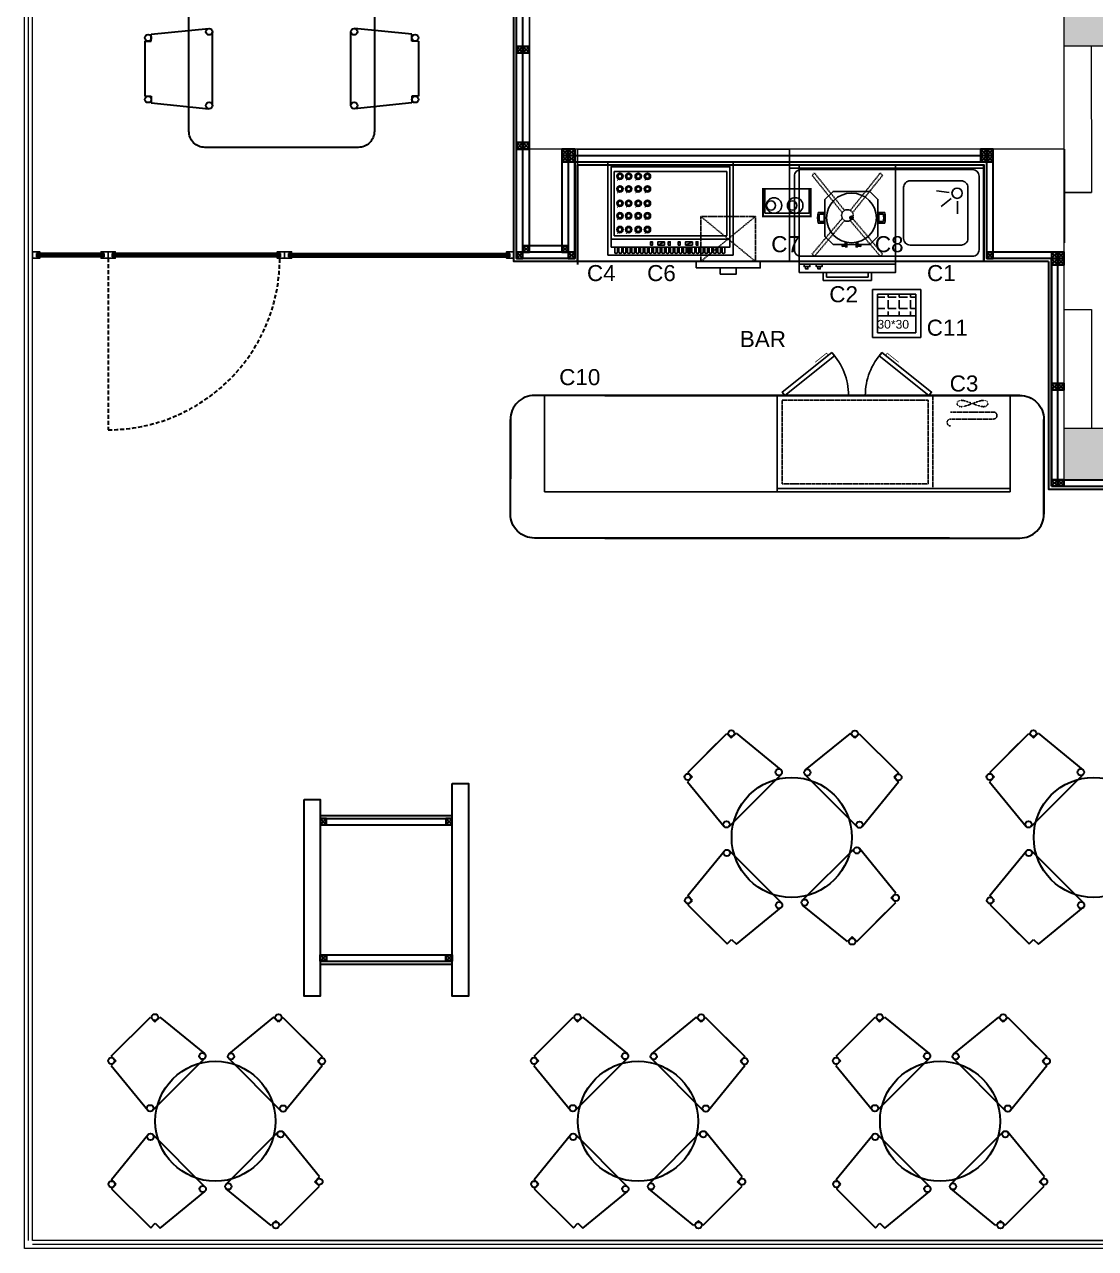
# Model space of a CAD drawing. Header units: inches. Extents: x -51836 to -42603, y 323 to 5499.
# Drawn here: x -50354 to -49687, y 2437 to 3200 of the extents above; entities that cross this region are included whole.
import ezdxf

# ---------------------------------------------------------------- set-up
doc = ezdxf.new("R2010")
doc.units = ezdxf.units.IN
doc.header["$MEASUREMENT"] = 0
doc.linetypes.add('DASHED', pattern=[0.75, 0.5, -0.25])
for name, color, linetype in [('002 Çizgi', 7, 'Continuous'), ('Kıtc-002 Çizgi', 7, 'Continuous'), ('Kıtc-028 Yer Izgarası', 252, 'Continuous'), ('S 2000 Kıtc-002 Çizgi', 7, 'Continuous'), ('S2000-002 Çizgi', 7, 'Continuous'), ('S2000-008 Rakam', 1, 'Continuous')]:
    doc.layers.add(name, color=color, linetype=linetype)
for name, color, linetype, lineweight in [('A-CAM', 2, 'Continuous', 20), ('A-KOLON', 5, 'Continuous', 50), ('G3', 7, 'Continuous', 30)]:
    doc.layers.add(name, color=color, linetype=linetype, lineweight=lineweight)
doc.styles.get("Standard").update_dxf_attribs({"font": 'arial.ttf'})

# ---------------------------------------------------------------- blocks, each defined once
blk = doc.blocks.new('4. kat')
at = {"layer": 'A-CAM', "linetype": 'Continuous', "lineweight": 20}
h = blk.add_hatch(color=7, dxfattribs=at)
h.dxf.hatch_style = 1
h.paths.add_polyline_path([(-54085.49, 19751.21), (-54085.49, 19711.21), (-54123.49, 19711.21), (-54123.49, 19792.21), (-53975.49, 19792.21), (-53975.49, 19751.21)])
h.paths.add_polyline_path([(-54123.49, 19347.23), (-54123.49, 19379.56), (-53595.5, 19379.56), (-53595.5, 19347.23)])
h.paths.add_polyline_path([(-54123.49, 19077.21), (-54123.49, 19109.21), (-53582.99, 19109.21), (-53582.99, 19077.21)])
h.paths.add_polyline_path([(-53076.49, 19760.21), (-53076.49, 19771.21), (-53076.49, 19792.21), (-52652.49, 19792.21), (-52652.49, 19712.21), (-52691.49, 19712.21), (-52691.49, 19760.21), (-52826.49, 19760.21)])
h.paths.add_polyline_path([(-53416.49, 19342.21), (-53416.49, 19407.21), (-53393.49, 19407.21), (-53393.49, 19342.21)])
at = {"layer": 'A-CAM', "color": 7, "linetype": 'Continuous', "lineweight": 20}
for p, q in [((-54765.86, 18603.21), (-54765.86, 19819.21)), ((-54456.49, 19385.21), (-54456.49, 19283.21)), ((-54123.49, 19347.23), (-54123.49, 19379.56)), ((-54123.49, 19256.21), (-54123.49, 19347.23)), ((-53595.5, 19347.23), (-54123.49, 19347.23)), ((-54106.65, 19347.23), (-54106.49, 19256.21)), ((-54123.49, 19256.21), (-54106.49, 19256.21)), ((-54106.49, 19256.21), (-54123.49, 19256.21)), ((-54123.49, 19183.21), (-54106.49, 19183.21)), ((-54123.49, 19183.21), (-54106.49, 19183.21)), ((-54106.49, 19183.21), (-54106.49, 19109.21)), ((-54123.49, 19109.21), (-53582.99, 19109.21)), ((-54123.49, 19077.21), (-53582.99, 19077.21)), ((-54586.86, 18603.21), (-53332.99, 18603.21)), ((-54499.99, 18603.21), (-54394.99, 18603.21))]:
    blk.add_line(p, q, dxfattribs=at)
for points in [[(-53332.99, 18598.21), (-54770.89, 18598.21), (-54770.89, 19802.21)], [(-53332.99, 18603.21), (-54765.86, 18603.21), (-54765.86, 19802.21)], [(-54123.49, 19077.21), (-54123.49, 19283.21), (-54456.49, 19283.21), (-54456.49, 19655.21), (-54456.49, 19711.21), (-54586.86, 19711.21), (-54586.86, 19802.21)], [(-54768.36, 18603.21), (-54768.36, 19796.36)], [(-53332.99, 18600.71), (-54765.92, 18600.71)]]:
    blk.add_lwpolyline(points, dxfattribs=at)
blk.add_lwpolyline([(-54586.86, 18862.21), (-54504.49, 18862.21), (-54504.49, 18781.21), (-54586.86, 18781.21), (-54586.86, 18862.21)], close=True, dxfattribs=at)
blk = doc.blocks.new('A$C5BF67CBE')
at = {"layer": 'Kıtc-002 Çizgi'}
blk.add_line((6.65, 10), (10.64, 10), dxfattribs=at)
for points in [[(0, 72), (0, 10), (60, 10), (60, 72)], [(0, 72), (0, 5), (60, 5), (60, 72)], [(3, 10), (6.65, 10), (6.65, 8.54), (3, 8.54)], [(3.97, 8.54), (5.43, 8.54), (5.43, 7.08), (3.97, 7.08)], [(10.64, 10), (14.29, 10), (14.29, 8.54), (10.64, 8.54)], [(11.61, 8.54), (13.07, 8.54), (13.07, 7.08), (11.61, 7.08)], [(45, 0), (15, 0), (15, 5), (45, 5)], [(43, 2), (17, 2), (17, 5), (43, 5)]]:
    blk.add_lwpolyline(points, close=True, dxfattribs=at)
at = {"layer": 'Kıtc-002 Çizgi', "linetype": 'DASHED'}
for points in [[(8.08, 65.42), (9.49, 66.84)], [(8.08, 65.42), (26.83, 42.17)], [(9.49, 66.84), (28.24, 43.59)], [(31.86, 43.69), (50.51, 66.84)], [(33.27, 42.27), (51.92, 65.42)], [(50.51, 66.84), (51.92, 65.42)], [(26.73, 38.56), (8.08, 16.41)], [(33.17, 38.66), (51.92, 16.41)], [(28.14, 37.14), (9.49, 15)], [(31.76, 37.24), (50.51, 15)], [(9.49, 15), (8.08, 16.41)], [(50.51, 15), (51.92, 16.41)]]:
    blk.add_lwpolyline(points, dxfattribs=at)
blk.add_circle((30, 40.42), 3.63, dxfattribs=at)
blk = doc.blocks.new('A$C40DB0DD5')
at = {"layer": 'S2000-002 Çizgi', "color": 0, "const_width": 1.2}
blk.add_lwpolyline([(0.6, 30.27), (0.6, 0.6), (17.77, 0.6), (17.78, 30.27)], close=True, dxfattribs=at)
at = {"layer": 'S2000-002 Çizgi', "color": 0}
blk.add_lwpolyline([(2.6, 29.22), (2.6, 1.55), (17.77, 1.55), (17.78, 29.22)], close=True, dxfattribs=at)
for centre, radius in [((7.41, 23.44), 4.84), ((7.41, 25.24), 2.84), ((7.41, 10.25, 0), 4.84), ((7.41, 12.05, 0), 2.84)]:
    blk.add_circle(centre, radius, dxfattribs=at)
blk = doc.blocks.new('A$C1AAB3821')
at = {"layer": 'Kıtc-028 Yer Izgarası'}
for p, q in [((30, 30), (0, 30)), ((0, 30), (0, 0)), ((27, 27), (3, 27)), ((3, 27), (3, 3)), ((3, 25.24), (7.74, 25.24)), ((9.65, 25.24), (9.65, 27)), ((9.65, 25.24), (14.73, 25.24)), ((9.65, 18.25), (9.65, 23.33)), ((16.63, 25.24), (16.63, 27)), ((16.63, 25.24), (21.71, 25.24)), ((16.63, 18.25), (16.63, 23.33)), ((23.62, 25.24), (23.62, 27)), ((23.62, 25.24), (27, 25.24)), ((23.62, 18.25), (23.62, 23.33)), ((27, 3), (27, 27)), ((30, 0), (30, 30)), ((3, 18.25), (7.74, 18.25)), ((9.65, 18.25), (14.73, 18.25)), ((9.65, 13.5), (9.65, 16.35)), ((16.63, 18.25), (21.71, 18.25)), ((16.63, 13.5), (16.63, 16.35)), ((23.62, 18.25), (27, 18.25)), ((23.62, 13.5), (23.62, 16.35)), ((27, 13.5), (3, 13.5)), ((3, 13.5), (3, 3)), ((27, 3), (27, 13.5)), ((0, 0), (30, 0)), ((3, 3), (27, 3)), ((3, 3), (27, 3))]:
    blk.add_line(p, q, dxfattribs=at)
blk.add_text('30*30', height=5.4, dxfattribs=at).set_placement((3, 5.64))
blk = doc.blocks.new('A$C5B866137')
at = {"layer": 'Kıtc-002 Çizgi'}
for p, q in [((51.74, 46.96, 0.03), (49.82, 42.63, 0.03)), ((51.74, 29.71, 0.03), (49.82, 25.38, 0.03))]:
    blk.add_line(p, q, dxfattribs=at)
at = {"layer": 'Kıtc-002 Çizgi', "elevation": 0.03}
for points in [[(58, 78), (58, 0), (0, 0), (0, 78)], [(48, 76), (48, 2), (3, 2), (3, 76)], [(6, 74), (46, 74), (46, 4), (6, 4)], [(53, 76), (53, 2), (48, 2), (48, 76)], [(51.86, 51.42), (51.86, 50.24), (49.76, 50.24), (49.76, 51.42)], [(51.74, 46.96), (51.74, 42.63), (49.82, 42.63), (49.82, 46.96)], [(51.86, 40.34), (51.86, 39.17), (49.76, 39.17), (49.76, 40.34)], [(51.86, 34.17), (51.86, 32.99), (49.76, 32.99), (49.76, 34.17)], [(51.86, 23.09), (51.86, 21.92), (49.76, 21.92), (49.76, 23.09)], [(51.74, 29.71), (51.74, 25.38), (49.82, 25.38), (49.82, 29.71)]]:
    blk.add_lwpolyline(points, close=True, dxfattribs=at)
for points, const_width in [([(10.67, 71.52), (11.62, 72.11)], 0.5), ([(18.57, 71.52), (19.51, 72.11)], 0.5), ([(27.49, 71.52), (28.44, 72.11)], 0.5), ([(35.27, 71.52), (36.22, 72.11)], 0.5), ([(43.86, 71.52), (44.81, 72.11)], 0.5), ([(10.67, 66.08), (11.62, 66.66)], 0.5), ([(18.57, 66.08), (19.51, 66.66)], 0.5), ([(27.49, 66.08), (28.44, 66.66)], 0.5), ([(35.27, 66.08), (36.22, 66.66)], 0.5), ([(43.86, 66.08), (44.81, 66.66)], 0.5), ([(10.67, 60.14), (11.62, 60.72)], 0.5), ([(10.67, 54.41), (11.62, 54.99)], 0.5), ([(18.57, 60.14), (19.51, 60.72)], 0.5), ([(18.57, 54.41), (19.51, 54.99)], 0.5), ([(27.49, 60.14), (28.44, 60.72)], 0.5), ([(27.49, 54.41), (28.44, 54.99)], 0.5), ([(35.27, 60.14), (36.22, 60.72)], 0.5), ([(35.27, 54.41), (36.22, 54.99)], 0.5), ([(43.86, 60.14), (44.81, 60.72)], 0.5), ([(43.86, 54.41), (44.81, 54.99)], 0.5), ([(50.5, 51.42), (50.5, 50.24)], 0.5), ([(50.5, 40.34), (50.5, 39.17)], 0.5), ([(53, 44.77), (56.5, 44.77)], 1), ([(50.5, 34.17), (50.5, 32.99)], 0.5), ([(50.5, 23.09), (50.5, 21.92)], 0.5), ([(53, 27.52), (56.5, 27.52)], 1)]:
    blk.add_lwpolyline(points, dxfattribs=dict(at, const_width=const_width))
for points in [[(56.15, 73.74), (53, 73.74)], [(53, 72.07), (56.15, 72.07)], [(56.15, 71.07), (53, 71.07)], [(53, 69.39), (56.15, 69.39)], [(56.15, 68.39), (53, 68.39)], [(53, 66.72), (56.15, 66.72)], [(56.15, 65.72), (53, 65.72)], [(53, 64.04), (56.15, 64.04)], [(56.15, 63.04), (53, 63.04)], [(53, 61.37), (56.15, 61.37)], [(56.15, 60.37), (53, 60.37)], [(53, 58.69), (56.15, 58.69)], [(56.15, 57.69), (53, 57.69)], [(53, 56.02), (56.15, 56.02)], [(56.15, 55.02), (53, 55.02)], [(53, 53.34), (56.15, 53.34)], [(56.15, 52.34), (53, 52.34)], [(53, 50.67), (56.15, 50.67)], [(56.15, 49.67), (53, 49.67)], [(53, 47.99), (56.15, 47.99)], [(56.15, 46.99), (53, 46.99)], [(53, 45.32), (56.15, 45.32)], [(56.15, 44.32), (53, 44.32)], [(53, 42.64), (56.15, 42.64)], [(56.15, 41.64), (53, 41.64)], [(53, 39.97), (56.15, 39.97)], [(56.15, 38.97), (53, 38.97)], [(53, 37.29), (56.15, 37.29)], [(56.15, 36.29), (53, 36.29)], [(53, 34.62), (56.15, 34.62)], [(56.15, 33.62), (53, 33.62)], [(53, 31.94), (56.15, 31.94)], [(56.15, 30.94), (53, 30.94)], [(53, 29.27), (56.15, 29.27)], [(56.15, 28.27), (53, 28.27)], [(53, 26.6), (56.15, 26.6)], [(56.15, 25.6), (53, 25.6)], [(53, 23.92), (56.15, 23.92)], [(56.15, 22.92), (53, 22.92)], [(53, 21.25), (56.15, 21.25)], [(56.15, 20.25), (53, 20.25)], [(53, 18.57), (56.15, 18.57)], [(56.15, 17.57), (53, 17.57)], [(53, 15.9), (56.15, 15.9)], [(56.15, 14.9), (53, 14.9)], [(53, 13.22), (56.15, 13.22)], [(56.15, 12.22), (53, 12.22)], [(53, 10.55), (56.15, 10.55)], [(56.15, 9.55), (53, 9.55)], [(53, 7.87), (56.15, 7.87)], [(56.15, 6.87), (53, 6.87)], [(53, 5.2), (56.15, 5.2)]]:
    blk.add_lwpolyline(points, dxfattribs=at)
at = {"layer": 'Kıtc-002 Çizgi'}
for centre, radius in [((8.93, 70.46, 0.03), 1.98), ((8.93, 70.46, 0.03), 1.24), ((16.83, 70.46, 0.03), 1.98), ((16.83, 70.46, 0.03), 1.24), ((25.75, 70.46, 0.03), 1.98), ((25.75, 70.46, 0.03), 1.24), ((33.53, 70.46, 0.03), 1.98), ((33.53, 70.46, 0.03), 1.24), ((42.12, 70.46, 0.03), 1.98), ((42.12, 70.46, 0.03), 1.24), ((8.93, 65.01, 0.03), 1.98), ((8.93, 59.07, 0.03), 1.98), ((8.93, 65.01, 0.03), 1.24), ((16.83, 65.01, 0.03), 1.98), ((16.83, 59.07, 0.03), 1.98), ((16.83, 65.01, 0.03), 1.24), ((25.75, 65.01, 0.03), 1.98), ((25.75, 59.07, 0.03), 1.98), ((25.75, 65.01, 0.03), 1.24), ((33.53, 65.01, 0.03), 1.98), ((33.53, 59.07, 0.03), 1.98), ((33.53, 65.01, 0.03), 1.24), ((42.12, 65.01, 0.03), 1.98), ((42.12, 59.07, 0.03), 1.98), ((42.12, 65.01, 0.03), 1.24), ((8.93, 53.34, 0.03), 1.98), ((8.93, 59.07, 0.03), 1.24), ((8.93, 53.34, 0.03), 1.24), ((16.83, 53.34, 0.03), 1.98), ((16.83, 59.07, 0.03), 1.24), ((16.83, 53.34, 0.03), 1.24), ((25.75, 53.34, 0.03), 1.98), ((25.75, 59.07, 0.03), 1.24), ((25.75, 53.34, 0.03), 1.24), ((33.53, 53.34, 0.03), 1.98), ((33.53, 59.07, 0.03), 1.24), ((33.53, 53.34, 0.03), 1.24), ((42.12, 53.34, 0.03), 1.98), ((42.12, 59.07, 0.03), 1.24), ((42.12, 53.34, 0.03), 1.24)]:
    blk.add_circle(centre, radius, dxfattribs=at)
for centre in [(56.15, 72.9, 0.03), (56.15, 70.23, 0.03), (56.15, 67.55, 0.03), (56.15, 64.88, 0.03), (56.15, 62.2, 0.03), (56.15, 59.53, 0.03), (56.15, 56.86, 0.03), (56.15, 54.18, 0.03), (56.15, 51.51, 0.03), (56.15, 48.83, 0.03), (56.15, 46.16, 0.03), (56.15, 43.48, 0.03), (56.15, 40.81, 0.03), (56.15, 38.13, 0.03), (56.15, 35.46, 0.03), (56.15, 32.78, 0.03), (56.15, 30.11, 0.03), (56.15, 27.43, 0.03), (56.15, 24.76, 0.03), (56.15, 22.08, 0.03), (56.15, 19.41, 0.03), (56.15, 16.73, 0.03), (56.15, 14.06, 0.03), (56.15, 11.38, 0.03), (56.15, 8.71, 0.03), (56.15, 6.03, 0.03)]:
    blk.add_arc(centre, 0.837, 270, 90, dxfattribs=at)
blk = doc.blocks.new('A$C1A607C55')
at = {"layer": 'Kıtc-002 Çizgi'}
for p, q in [((99.34, 42.76), (91.53, 43.87)), ((100.57, 38.95), (94.47, 33.94)), ((104.48, 37.29), (104.48, 29.4))]:
    blk.add_line(p, q, dxfattribs=at)
for points in [[(121, 0), (0, 0), (0, 60), (121, 60)], [(121, 58), (0, 58), (0, 60), (121, 60)]]:
    blk.add_lwpolyline(points, close=True, dxfattribs=at)
for points in [[(114, 3), (7, 3, -0.414214), (3, 7), (3, 53, -0.414214), (7, 57), (114, 57, -0.414214), (118, 53), (118, 7, -0.414214)], [(107, 10), (75, 10, -0.414214), (71, 14), (71, 46, -0.414214), (75, 50), (107, 50, -0.414214), (111, 46), (111, 14, -0.414214)]]:
    blk.add_lwpolyline(points, format="xyb", close=True, dxfattribs=at)
blk.add_circle((104.29, 42.26), 3.19, dxfattribs=at)
blk = doc.blocks.new('A$C0AE274F5')
at = {"layer": 'Kıtc-002 Çizgi', "linetype": 'DASHED', "ltscale": 0.1}
for p, q in [((13.83, 54.97), (13.99, 55.71)), ((13.99, 54.24), (13.83, 54.97)), ((13.99, 55.71), (14.48, 56.35)), ((14.48, 53.6), (13.99, 54.24)), ((14.48, 56.35), (15.3, 56.8)), ((15.3, 53.14), (14.48, 53.6)), ((15.3, 56.8), (16.44, 56.97)), ((16.44, 56.97), (17.9, 56.8)), ((17.9, 56.8), (19.6, 56.35)), ((19.6, 53.6), (17.9, 53.14)), ((19.6, 56.35), (21.46, 55.71)), ((21.46, 54.24), (19.6, 53.6)), ((21.46, 55.71), (23.41, 54.97)), ((23.41, 54.97), (21.46, 54.24)), ((25.36, 55.71), (23.41, 54.97)), ((23.41, 54.97), (25.36, 54.24)), ((27.22, 56.35), (25.36, 55.71)), ((25.36, 54.24), (27.22, 53.6)), ((28.93, 56.8), (27.22, 56.35)), ((27.22, 53.6), (28.93, 53.14)), ((30.38, 56.97), (28.93, 56.8)), ((31.53, 56.8), (30.38, 56.97)), ((32.34, 56.35), (31.53, 56.8)), ((31.53, 53.14), (32.34, 53.6)), ((32.83, 55.71), (32.34, 56.35)), ((32.34, 53.6), (32.83, 54.24)), ((33, 54.97), (32.83, 55.71)), ((32.83, 54.24), (33, 54.97)), ((16.44, 52.97), (15.3, 53.14)), ((17.9, 53.14), (16.44, 52.97)), ((28.93, 53.14), (30.38, 52.97)), ((30.38, 52.97), (31.53, 53.14))]:
    blk.add_line(p, q, dxfattribs=at)
at = {"layer": 'Kıtc-002 Çizgi'}
blk.add_line((0, 2), (145, 2), dxfattribs=at)
for points in [[(79.8, 86.83), (48.9, 62.06), (50.56, 60), (81.45, 84.77)], [(110.95, 86.83), (141.85, 62.06), (140.2, 60), (109.3, 84.77)], [(0, 60), (0, 0), (145, 0), (145, 60)]]:
    blk.add_lwpolyline(points, close=True, dxfattribs=at)
at = {"layer": 'Kıtc-002 Çizgi', "const_width": 0.44}
for points in [[(77.54, 85.02), (76.48, 86.35), (70.81, 81.8), (69.36, 80.64)], [(113.21, 85.02), (114.28, 86.35), (119.95, 81.8), (121.4, 80.64)]]:
    blk.add_lwpolyline(points, dxfattribs=at)
at = {"layer": 'Kıtc-002 Çizgi', "linetype": 'DASHED'}
blk.add_lwpolyline([(48, 2), (48, 60)], dxfattribs=at)
blk.add_lwpolyline([(51, 5), (142, 5), (142, 57), (51, 57)], close=True, dxfattribs=at)
for points in [[(37, 49.66), (10.33, 49.66, 1), (10.33, 45.32)], [(10.33, 45.32), (37, 45.32, -1), (37, 40.97)]]:
    blk.add_lwpolyline(points, format="xyb", dxfattribs=at)
at = {"layer": 'Kıtc-002 Çizgi'}
for centre, start, end in [((50.56, 60), 0, 42.54325), ((140.2, 60), 137.45675, 180)]:
    blk.add_arc(centre, 39.6, start, end, dxfattribs=at)
blk = doc.blocks.new('A$C03714F4C')
at = {"layer": '002 Çizgi'}
h = blk.add_hatch(color=256, dxfattribs=at)
edge = h.paths.add_edge_path()
edge.add_arc((21.08, 18.05), 1.06, 0, 360)
for points in [[(25.03, 1.55), (32.58, 1.55), (37.58, 6.55), (37.58, 29.55), (32.58, 34.55), (9.58, 34.55), (4.58, 29.55), (4.58, 6.55), (9.58, 1.55), (17.14, 1.55)], [(0.34, 14.76), (4.58, 14.76), (4.58, 21.34), (0.34, 21.34)], [(1.18, 15.76), (4, 15.76), (4, 20.34), (1.18, 20.34)], [(41.82, 14.76), (37.58, 14.76), (37.58, 21.34), (41.82, 21.34)], [(40.99, 15.76), (38.16, 15.76), (38.16, 20.34), (40.99, 20.34)], [(18.23, 1.55), (23.93, 1.55)]]:
    blk.add_lwpolyline(points, dxfattribs=at)
for radius in [15.5, 1.06]:
    blk.add_circle((21.08, 18.05), radius, dxfattribs=at)
for centre, radius, start, end in [((16, 18.05), 16, 168.1479, 191.8521), ((16, 18.05), 15, 171.23328, 188.76672), ((26.16, 18.05), 15, 351.23328, 8.76672), ((26.16, 18.05), 16, 348.1479, 11.8521)]:
    blk.add_arc(centre, radius, start, end, dxfattribs=at)
at = {"layer": 'Kıtc-002 Çizgi'}
for points in [[(15.21, 0.2), (17.87, 0.41), (17.87, 1.04), (15.21, 1.25)], [(26.95, 0.2), (24.29, 0.41), (24.29, 1.04), (26.95, 1.25)]]:
    blk.add_lwpolyline(points, close=True, dxfattribs=at)
for points in [[(17.14, 3.06), (17.14, 1.09)], [(17.14, 0), (18.23, 0), (18.23, 2.81)], [(17.14, 0.35), (17.14, 0)], [(25.03, 0), (23.93, 0), (23.93, 2.81)], [(25.03, 3.06), (25.03, 1.09)], [(25.03, 0.35), (25.03, 0)]]:
    blk.add_lwpolyline(points, dxfattribs=at)

msp = doc.modelspace()

# ---------------------------------------------------------------- linework, layer by layer
at = {"color": 145}
for p, q in [((-50344.43, 3057.07), (-50346.43, 3057.07)), ((-50346.43, 3055.07), (-50346.43, 3057.07)), ((-50344.43, 3055.07), (-50346.43, 3055.07)), ((-50346.28, 3056.92), (-50344.43, 3056.92)), ((-50346.28, 3055.22), (-50346.28, 3056.92)), ((-50346.28, 3055.22), (-50344.43, 3055.22)), ((-50344.43, 3056.92), (-50344.43, 3057.07)), ((-50344.43, 3055.22), (-50344.43, 3055.07)), ((-50306.25, 3056.92), (-50306.25, 3057.07)), ((-50306.25, 3057.07), (-50304.25, 3057.07)), ((-50304.4, 3056.92), (-50306.25, 3056.92)), ((-50304.4, 3055.22), (-50306.25, 3055.22)), ((-50306.25, 3055.22), (-50306.25, 3055.07)), ((-50306.25, 3055.07), (-50304.25, 3055.07)), ((-50304.4, 3055.22), (-50304.4, 3056.92)), ((-50304.25, 3055.07), (-50304.25, 3057.07)), ((-50297.39, 3057.07), (-50299.39, 3057.07)), ((-50299.39, 3055.07), (-50299.39, 3057.07)), ((-50297.39, 3055.07), (-50299.39, 3055.07)), ((-50299.24, 3056.92), (-50297.39, 3056.92)), ((-50299.24, 3055.22), (-50299.24, 3056.92)), ((-50299.24, 3055.22), (-50297.39, 3055.22)), ((-50297.39, 3056.92), (-50297.39, 3057.07)), ((-50297.39, 3055.22), (-50297.39, 3055.07)), ((-50196.46, 3057.07), (-50194.46, 3057.07)), ((-50194.61, 3056.92), (-50196.46, 3056.92)), ((-50194.61, 3055.22), (-50196.46, 3055.22)), ((-50196.46, 3055.07), (-50194.46, 3055.07)), ((-50194.61, 3055.22), (-50194.61, 3056.92)), ((-50194.46, 3055.07), (-50194.46, 3057.07)), ((-50187.59, 3057.07), (-50189.59, 3057.07)), ((-50189.59, 3055.07), (-50189.59, 3057.07)), ((-50187.59, 3055.07), (-50189.59, 3055.07)), ((-50189.44, 3056.92), (-50187.59, 3056.92)), ((-50189.44, 3055.22), (-50189.44, 3056.92)), ((-50189.44, 3055.22), (-50187.59, 3055.22)), ((-50187.59, 3056.92), (-50187.59, 3057.07)), ((-50187.59, 3055.22), (-50187.59, 3055.07)), ((-50053.72, 3056.92), (-50053.72, 3057.07)), ((-50053.72, 3057.07), (-50051.72, 3057.07)), ((-50051.87, 3056.92), (-50053.72, 3056.92)), ((-50051.87, 3055.22), (-50053.72, 3055.22)), ((-50053.72, 3055.22), (-50053.72, 3055.07)), ((-50053.72, 3055.07), (-50051.72, 3055.07)), ((-50051.87, 3055.22), (-50051.87, 3056.92)), ((-50051.72, 3055.07), (-50051.72, 3057.07))]:
    msp.add_line(p, q, dxfattribs=at)
at = {"color": 4}
for p, q in [((-50304.86, 3056.57), (-50345.82, 3056.57)), ((-50345.82, 3056.57), (-50345.82, 3055.57)), ((-50345.82, 3056.57), (-50345.82, 3055.57)), ((-50304.86, 3055.57), (-50345.82, 3055.57)), ((-50304.86, 3056.57), (-50304.86, 3055.57)), ((-50304.86, 3056.57), (-50304.86, 3055.57)), ((-50195.07, 3056.57), (-50298.78, 3056.57)), ((-50298.78, 3056.57), (-50298.78, 3055.57)), ((-50195.07, 3055.57), (-50298.78, 3055.57)), ((-50195.07, 3056.57), (-50195.07, 3055.57)), ((-50188.98, 3056.57), (-50188.98, 3055.57)), ((-50188.98, 3056.57), (-50052.33, 3056.57)), ((-50188.98, 3056.57), (-50188.98, 3055.57)), ((-50188.98, 3055.57), (-50052.33, 3055.57)), ((-50052.33, 3056.57), (-50052.33, 3055.57)), ((-50052.33, 3056.57), (-50052.33, 3055.57))]:
    msp.add_line(p, q, dxfattribs=at)
at = {"color": 145}
for points in [[(-50344.43, 3055.22), (-50344.43, 3054.13), (-50348.86, 3054.13), (-50348.86, 3058.13), (-50344.43, 3058.13), (-50344.43, 3056.92)], [(-50306.25, 3055.22), (-50306.25, 3054.13), (-50301.82, 3054.13), (-50301.82, 3058.13), (-50306.25, 3058.13), (-50306.25, 3056.92)], [(-50297.39, 3055.22), (-50297.39, 3054.13), (-50301.82, 3054.13), (-50301.82, 3058.13), (-50297.39, 3058.13), (-50297.39, 3056.92)], [(-50196.46, 3055.22), (-50196.46, 3054.13), (-50192.03, 3054.13), (-50192.03, 3058.13), (-50196.46, 3058.13), (-50196.46, 3056.92)], [(-50187.59, 3055.22), (-50187.59, 3054.13), (-50192.03, 3054.13), (-50192.03, 3058.13), (-50187.59, 3058.13), (-50187.59, 3056.92)], [(-50053.72, 3055.22), (-50053.72, 3054.13), (-50049.29, 3054.13), (-50049.29, 3058.13), (-50053.72, 3058.13), (-50053.72, 3056.92)]]:
    msp.add_lwpolyline(points, dxfattribs=at)
at = {"layer": 'A-KOLON', "color": 32, "linetype": 'Continuous', "lineweight": 30}
for p, q in [((-50274.92, 3193.65), (-50239.12, 3197.24)), ((-50112.63, 3193.65), (-50148.43, 3197.24)), ((-50278.92, 3189.45), (-50278.92, 3155.06)), ((-50278.92, 3189.45), (-50274.92, 3189.45)), ((-50274.92, 3189.45), (-50274.92, 3193.65)), ((-50236.92, 3149.25), (-50236.92, 3195.25)), ((-50150.63, 3149.25), (-50150.63, 3195.25)), ((-50112.63, 3189.45), (-50112.63, 3193.65)), ((-50108.63, 3189.45), (-50112.63, 3189.45)), ((-50108.63, 3189.45), (-50108.63, 3155.06)), ((-50278.92, 3172.25), (-50278.92, 3155.06)), ((-50108.63, 3172.25), (-50108.63, 3155.06)), ((-50278.92, 3155.06), (-50274.92, 3155.06)), ((-50274.92, 3155.06), (-50274.92, 3150.85)), ((-50274.92, 3150.85), (-50239.12, 3147.26)), ((-50112.63, 3150.85), (-50148.43, 3147.26)), ((-50112.63, 3155.06), (-50112.63, 3150.85)), ((-50108.63, 3155.06), (-50112.63, 3155.06)), ((-49940.92, 2733.77, 90.44), (-49916.6, 2758.09, 90.44)), ((-49928.76, 2745.93, 90.44), (-49916.6, 2758.09, 90.44)), ((-49916.6, 2758.09, 90.44), (-49913.77, 2755.26, 90.44)), ((-49913.77, 2755.26, 90.44), (-49910.8, 2758.23, 90.44)), ((-49910.8, 2758.23, 90.44), (-49882.95, 2735.45, 90.44)), ((-49839.85, 2758.04), (-49867.71, 2735.27)), ((-49836.88, 2755.06), (-49839.85, 2758.04)), ((-49834.05, 2757.89), (-49836.88, 2755.06)), ((-49834.05, 2757.89), (-49809.73, 2733.56)), ((-49752.85, 2733.77, 90.44), (-49728.52, 2758.09, 90.44)), ((-49740.69, 2745.93, 90.44), (-49728.52, 2758.09, 90.44)), ((-49728.52, 2758.09, 90.44), (-49725.69, 2755.26, 90.44)), ((-49725.69, 2755.26, 90.44), (-49722.72, 2758.23, 90.44)), ((-49722.72, 2758.23, 90.44), (-49694.88, 2735.45, 90.44)), ((-49821.89, 2745.73), (-49809.73, 2733.56)), ((-49938.1, 2730.94, 90.44), (-49941.07, 2727.97, 90.44)), ((-49940.92, 2733.77, 90.44), (-49938.1, 2730.94, 90.44)), ((-49882.8, 2732.48, 90.44), (-49915.34, 2699.96, 90.44)), ((-49835.34, 2699.77), (-49867.85, 2732.3)), ((-49809.73, 2733.56), (-49812.56, 2730.73)), ((-49812.56, 2730.73), (-49809.59, 2727.76)), ((-49750.02, 2730.94, 90.44), (-49753, 2727.97, 90.44)), ((-49752.85, 2733.77, 90.44), (-49750.02, 2730.94, 90.44)), ((-49694.73, 2732.48, 90.44), (-49727.26, 2699.96, 90.44)), ((-49941.07, 2727.97, 90.44), (-49918.3, 2700.11, 90.44)), ((-49809.59, 2727.76), (-49832.37, 2699.92)), ((-49753, 2727.97, 90.44), (-49730.23, 2700.11, 90.44)), ((-49940.88, 2657), (-49918.11, 2684.86)), ((-49882.61, 2652.49), (-49915.15, 2685.01)), ((-49836.95, 2686.61, 90.44), (-49869.48, 2654.09, 90.44)), ((-49811.22, 2658.6, 90.44), (-49833.99, 2686.46, 90.44)), ((-49752.81, 2657), (-49730.04, 2684.86)), ((-49694.54, 2652.49), (-49727.08, 2685.01)), ((-49937.91, 2654.03), (-49940.88, 2657)), ((-49940.74, 2651.2), (-49937.91, 2654.03)), ((-49814.19, 2655.63, 90.44), (-49811.22, 2658.6, 90.44)), ((-49811.36, 2652.8, 90.44), (-49814.19, 2655.63, 90.44)), ((-49749.84, 2654.03), (-49752.81, 2657)), ((-49752.66, 2651.2), (-49749.84, 2654.03)), ((-49940.74, 2651.2), (-49916.41, 2626.89)), ((-49910.61, 2626.74), (-49882.76, 2649.53)), ((-49841.49, 2628.34, 90.44), (-49869.34, 2651.13, 90.44)), ((-49835.69, 2628.48, 90.44), (-49811.36, 2652.8, 90.44)), ((-49823.53, 2640.64, 90.44), (-49811.36, 2652.8, 90.44)), ((-49752.66, 2651.2), (-49728.33, 2626.89)), ((-49722.53, 2626.74), (-49694.69, 2649.53)), ((-49928.57, 2639.04), (-49916.41, 2626.89)), ((-49740.5, 2639.04), (-49728.33, 2626.89)), ((-49838.52, 2631.31, 90.44), (-49841.49, 2628.34, 90.44)), ((-49835.69, 2628.48, 90.44), (-49838.52, 2631.31, 90.44)), ((-49916.41, 2626.89), (-49913.58, 2629.71)), ((-49913.58, 2629.71), (-49910.61, 2626.74)), ((-49728.33, 2626.89), (-49725.51, 2629.71)), ((-49725.51, 2629.71), (-49722.53, 2626.74)), ((-50299.82, 2556.92, 90.44), (-50275.49, 2581.23, 90.44)), ((-50287.65, 2569.07, 90.44), (-50275.49, 2581.23, 90.44)), ((-50275.49, 2581.23, 90.44), (-50272.66, 2578.4, 90.44)), ((-50272.66, 2578.4, 90.44), (-50269.69, 2581.37, 90.44)), ((-50269.69, 2581.37, 90.44), (-50241.84, 2558.59, 90.44)), ((-50198.74, 2581.18), (-50226.6, 2558.41)), ((-50195.77, 2578.21), (-50198.74, 2581.18)), ((-50192.94, 2581.03), (-50195.77, 2578.21)), ((-50192.94, 2581.03), (-50168.63, 2556.71)), ((-50036.63, 2556.92, 90.44), (-50012.3, 2581.23, 90.44)), ((-50024.46, 2569.07, 90.44), (-50012.3, 2581.23, 90.44)), ((-50012.3, 2581.23, 90.44), (-50009.47, 2578.4, 90.44)), ((-50009.47, 2578.4, 90.44), (-50006.5, 2581.37, 90.44)), ((-50006.5, 2581.37, 90.44), (-49978.65, 2558.59, 90.44)), ((-49935.55, 2581.18), (-49963.41, 2558.41)), ((-49932.58, 2578.21), (-49935.55, 2581.18)), ((-49929.75, 2581.03), (-49932.58, 2578.21)), ((-49929.75, 2581.03), (-49905.43, 2556.71)), ((-49848.55, 2556.92, 90.44), (-49824.22, 2581.23, 90.44)), ((-49836.39, 2569.07, 90.44), (-49824.22, 2581.23, 90.44)), ((-49824.22, 2581.23, 90.44), (-49821.4, 2578.4, 90.44)), ((-49821.4, 2578.4, 90.44), (-49818.42, 2581.37, 90.44)), ((-49818.42, 2581.37, 90.44), (-49790.58, 2558.59, 90.44)), ((-49747.47, 2581.18), (-49775.33, 2558.41)), ((-49744.5, 2578.21), (-49747.47, 2581.18)), ((-49741.67, 2581.03), (-49744.5, 2578.21)), ((-49741.67, 2581.03), (-49717.36, 2556.71)), ((-50180.78, 2568.87), (-50168.63, 2556.71)), ((-49917.59, 2568.87), (-49905.43, 2556.71)), ((-49729.52, 2568.87), (-49717.36, 2556.71)), ((-50299.82, 2556.92, 90.44), (-50296.99, 2554.09, 90.44)), ((-50241.7, 2555.63, 90.44), (-50274.23, 2523.11, 90.44)), ((-50194.23, 2522.91), (-50226.75, 2555.45)), ((-50168.63, 2556.71), (-50171.45, 2553.88)), ((-50036.63, 2556.92, 90.44), (-50033.8, 2554.09, 90.44)), ((-49978.5, 2555.63, 90.44), (-50011.04, 2523.11, 90.44)), ((-49931.04, 2522.91), (-49963.56, 2555.45)), ((-49905.43, 2556.71), (-49908.26, 2553.88)), ((-49848.55, 2556.92, 90.44), (-49845.72, 2554.09, 90.44)), ((-49790.43, 2555.63, 90.44), (-49822.96, 2523.11, 90.44)), ((-49742.96, 2522.91), (-49775.48, 2555.45)), ((-49717.36, 2556.71), (-49720.19, 2553.88)), ((-50296.99, 2554.09, 90.44), (-50299.96, 2551.12, 90.44)), ((-50299.96, 2551.12, 90.44), (-50277.19, 2523.26, 90.44)), ((-50168.48, 2550.91), (-50191.27, 2523.06)), ((-50171.45, 2553.88), (-50168.48, 2550.91)), ((-50033.8, 2554.09, 90.44), (-50036.77, 2551.12, 90.44)), ((-50036.77, 2551.12, 90.44), (-50014, 2523.26, 90.44)), ((-49905.29, 2550.91), (-49928.07, 2523.06)), ((-49908.26, 2553.88), (-49905.29, 2550.91)), ((-49845.72, 2554.09, 90.44), (-49848.7, 2551.12, 90.44)), ((-49848.7, 2551.12, 90.44), (-49825.93, 2523.26, 90.44)), ((-49717.22, 2550.91), (-49740, 2523.06)), ((-49720.19, 2553.88), (-49717.22, 2550.91)), ((-50195.84, 2509.75, 90.44), (-50228.38, 2477.23, 90.44)), ((-50170.11, 2481.74, 90.44), (-50192.88, 2509.6, 90.44)), ((-49932.65, 2509.75, 90.44), (-49965.18, 2477.23, 90.44)), ((-49906.92, 2481.74, 90.44), (-49929.69, 2509.6, 90.44)), ((-49744.58, 2509.75, 90.44), (-49777.11, 2477.23, 90.44)), ((-49718.84, 2481.74, 90.44), (-49741.61, 2509.6, 90.44)), ((-50299.78, 2480.14), (-50277.01, 2508)), ((-50241.51, 2475.63), (-50274.04, 2508.15)), ((-50036.58, 2480.14), (-50013.81, 2508)), ((-49978.31, 2475.63), (-50010.85, 2508.15)), ((-49848.51, 2480.14), (-49825.74, 2508)), ((-49790.24, 2475.63), (-49822.78, 2508.15)), ((-50296.8, 2477.17), (-50299.78, 2480.14)), ((-50173.08, 2478.77, 90.44), (-50170.11, 2481.74, 90.44)), ((-50170.26, 2475.94, 90.44), (-50173.08, 2478.77, 90.44)), ((-50033.61, 2477.17), (-50036.58, 2480.14)), ((-49909.89, 2478.77, 90.44), (-49906.92, 2481.74, 90.44)), ((-49907.06, 2475.94, 90.44), (-49909.89, 2478.77, 90.44)), ((-49845.54, 2477.17), (-49848.51, 2480.14)), ((-49721.82, 2478.77, 90.44), (-49718.84, 2481.74, 90.44)), ((-49718.99, 2475.94, 90.44), (-49721.82, 2478.77, 90.44)), ((-50299.63, 2474.34), (-50296.8, 2477.17)), ((-50299.63, 2474.34), (-50275.3, 2450.03)), ((-50269.5, 2449.89), (-50241.66, 2472.67)), ((-50200.38, 2451.49, 90.44), (-50228.23, 2474.27, 90.44)), ((-50194.58, 2451.63, 90.44), (-50170.26, 2475.94, 90.44)), ((-50182.42, 2463.79, 90.44), (-50170.26, 2475.94, 90.44)), ((-50036.44, 2474.34), (-50033.61, 2477.17)), ((-50036.44, 2474.34), (-50012.11, 2450.03)), ((-50006.31, 2449.89), (-49978.46, 2472.67)), ((-49937.19, 2451.49, 90.44), (-49965.04, 2474.27, 90.44)), ((-49931.39, 2451.63, 90.44), (-49907.06, 2475.94, 90.44)), ((-49919.23, 2463.79, 90.44), (-49907.06, 2475.94, 90.44)), ((-49848.36, 2474.34), (-49845.54, 2477.17)), ((-49848.36, 2474.34), (-49824.04, 2450.03)), ((-49818.23, 2449.89), (-49790.39, 2472.67)), ((-49749.12, 2451.49, 90.44), (-49776.96, 2474.27, 90.44)), ((-49743.32, 2451.63, 90.44), (-49718.99, 2475.94, 90.44)), ((-49731.15, 2463.79, 90.44), (-49718.99, 2475.94, 90.44)), ((-50287.47, 2462.19), (-50275.3, 2450.03)), ((-50024.27, 2462.19), (-50012.11, 2450.03)), ((-49836.2, 2462.19), (-49824.04, 2450.03)), ((-50275.3, 2450.03), (-50272.47, 2452.86)), ((-50272.47, 2452.86), (-50269.5, 2449.89)), ((-50197.41, 2454.46, 90.44), (-50200.38, 2451.49, 90.44)), ((-50194.58, 2451.63, 90.44), (-50197.41, 2454.46, 90.44)), ((-50012.11, 2450.03), (-50009.28, 2452.86)), ((-50009.28, 2452.86), (-50006.31, 2449.89)), ((-49934.22, 2454.46, 90.44), (-49937.19, 2451.49, 90.44)), ((-49931.39, 2451.63, 90.44), (-49934.22, 2454.46, 90.44)), ((-49824.04, 2450.03), (-49821.21, 2452.86)), ((-49821.21, 2452.86), (-49818.23, 2449.89)), ((-49746.14, 2454.46, 90.44), (-49749.12, 2451.49, 90.44)), ((-49743.32, 2451.63, 90.44), (-49746.14, 2454.46, 90.44))]:
    msp.add_line(p, q, dxfattribs=at)
msp.add_lwpolyline([(-50136.05, 3431.77), (-50136.05, 3133.19, -0.414214), (-50146.05, 3123.19), (-50241.5, 3123.19, -0.414214), (-50251.5, 3133.19), (-50251.5, 3431.77, -0.414214), (-50241.5, 3441.77), (-50146.05, 3441.77, -0.414214)], format="xyb", close=True, dxfattribs=at)
for points in [[(-49756.49, 3052.13), (-50009.49, 3052.13), (-50009.49, 3112.33), (-49756.49, 3112.33)], [(-50087.49, 2726.93), (-50077.49, 2726.93), (-50077.49, 2594.33), (-50087.49, 2594.33)], [(-50179.84, 2716.93), (-50169.86, 2716.93), (-50169.86, 2594.33), (-50179.84, 2594.33)]]:
    msp.add_lwpolyline(points, close=True, dxfattribs=at)
for points in [[(-49777.88, 2968.63), (-50036.29, 2968.63, 0.414214), (-50051.29, 2953.63), (-50051.29, 2916.69)], [(-49992.51, 2968.63), (-49734.09, 2968.63, -0.414214), (-49719.09, 2953.63), (-49719.09, 2894.76)], [(-49777.88, 2879.76), (-50036.29, 2879.76, -0.414214), (-50051.29, 2894.76), (-50051.29, 2953.63)], [(-49992.51, 2879.76), (-49734.09, 2879.76, 0.414214), (-49719.09, 2894.76), (-49719.09, 2953.63)]]:
    msp.add_lwpolyline(points, format="xyb", dxfattribs=at)
msp.add_lwpolyline([(-49734.09, 2968.63), (-50036.29, 2968.63)], dxfattribs=at)
for centre, radius in [((-50238.92, 3195.25), 2), ((-50148.63, 3195.25), 2), ((-50276.92, 3191.45), 2), ((-50110.63, 3191.45), 2), ((-50276.92, 3153.06), 2), ((-50238.92, 3149.25), 2), ((-50148.63, 3149.25), 2), ((-50110.63, 3153.06), 2), ((-49913.77, 2758.09, 90.44), 2), ((-49836.88, 2757.89), 2), ((-49725.69, 2758.09, 90.44), 2), ((-49940.93, 2730.94, 90.44), 2), ((-49876.15, 2693.29), 37.39), ((-49884.22, 2733.9, 90.44), 2), ((-49866.44, 2733.72), 2), ((-49809.73, 2730.73), 2), ((-49752.85, 2730.94, 90.44), 2), ((-49688.08, 2693.29), 37.39), ((-49696.14, 2733.9, 90.44), 2), ((-49916.75, 2701.38, 90.44), 2), ((-49833.92, 2701.18), 2), ((-49728.68, 2701.38, 90.44), 2), ((-49916.56, 2683.59), 2), ((-49835.53, 2685.19, 90.44), 2), ((-49728.49, 2683.59), 2), ((-49940.74, 2654.03), 2), ((-49868.07, 2652.67, 90.44), 2), ((-49811.36, 2655.63, 90.44), 2), ((-49752.66, 2654.03), 2), ((-49884.03, 2651.08), 2), ((-49695.95, 2651.08), 2), ((-49838.52, 2628.48, 90.44), 2), ((-50272.66, 2581.23, 90.44), 2), ((-50195.77, 2581.04), 2), ((-50009.47, 2581.23, 90.44), 2), ((-49932.58, 2581.04), 2), ((-49821.4, 2581.23, 90.44), 2), ((-49744.5, 2581.04), 2), ((-50299.82, 2554.09, 90.44), 2), ((-50243.11, 2557.04, 90.44), 2), ((-50225.33, 2556.86), 2), ((-50168.63, 2553.88), 2), ((-50036.63, 2554.09, 90.44), 2), ((-49979.92, 2557.04, 90.44), 2), ((-49962.14, 2556.86), 2), ((-49905.43, 2553.88), 2), ((-49848.55, 2554.09, 90.44), 2), ((-49791.84, 2557.04, 90.44), 2), ((-49774.07, 2556.86), 2), ((-49717.36, 2553.88), 2), ((-50235.05, 2516.44), 37.39), ((-49971.85, 2516.44), 37.39), ((-49783.78, 2516.44), 37.39), ((-50275.65, 2524.52, 90.44), 2), ((-50192.82, 2524.33), 2), ((-50012.45, 2524.52, 90.44), 2), ((-49929.62, 2524.33), 2), ((-49824.38, 2524.52, 90.44), 2), ((-49741.55, 2524.33), 2), ((-50194.43, 2508.34, 90.44), 2), ((-49931.24, 2508.34, 90.44), 2), ((-49743.16, 2508.34, 90.44), 2), ((-50275.46, 2506.74), 2), ((-50012.26, 2506.74), 2), ((-49824.19, 2506.74), 2), ((-50299.63, 2477.17), 2), ((-50170.26, 2478.77, 90.44), 2), ((-50036.44, 2477.17), 2), ((-49907.06, 2478.77, 90.44), 2), ((-49848.36, 2477.17), 2), ((-49718.99, 2478.77, 90.44), 2), ((-50242.92, 2474.22), 2), ((-50226.96, 2475.82, 90.44), 2), ((-49979.73, 2474.22), 2), ((-49963.77, 2475.82, 90.44), 2), ((-49791.65, 2474.22), 2), ((-49775.7, 2475.82, 90.44), 2), ((-50197.41, 2451.63, 90.44), 2), ((-49934.22, 2451.63, 90.44), 2), ((-49746.15, 2451.63, 90.44), 2)]:
    msp.add_circle(centre, radius, dxfattribs=at)
at = {"layer": 'G3', "color": 252}
for p, q in [((-50011.29, 3053.93), (-50011.29, 3122.13)), ((-49714.49, 2912.13), (-49714.49, 3053.93))]:
    msp.add_line(p, q, dxfattribs=at)
for points in [[(-50015.29, 3122.13), (-50015.29, 3057.93), (-50043.49, 3057.93), (-50043.49, 3546.13), (-50173.86, 3546.13), (-50173.86, 3637.13), (-50348.86, 3637.13)], [(-50011.29, 3053.93), (-50011.29, 3053.93), (-50047.49, 3053.93), (-50047.49, 3542.13), (-50177.86, 3542.13), (-50177.86, 3633.13), (-50348.86, 3633.13)], [(-50019.29, 3122.13), (-50019.29, 3061.93), (-50039.49, 3061.93), (-50039.49, 3122.13)], [(-50011.29, 3122.13), (-50011.29, 3122.13), (-50011.29, 3122.13), (-50011.29, 3122.13), (-50011.29, 3053.93)], [(-49706.49, 3053.93), (-49754.69, 3053.93), (-49754.69, 3122.13)], [(-49706.49, 3057.93), (-49750.69, 3057.93), (-49750.69, 3122.13)], [(-50011.29, 3118.13), (-49754.69, 3118.13)], [(-50011.29, 3114.13), (-49754.69, 3114.13)], [(-49714.49, 3053.93), (-49714.49, 2912.13)], [(-49710.49, 2912.13), (-49710.49, 3053.93)], [(-49714.49, 2912.13), (-49714.49, 2912.13), (-49037.79, 2912.13), (-49037.79, 2944.33), (-49165.99, 2944.33)], [(-49706.49, 2916.13), (-49041.79, 2916.13)], [(-50169.86, 2705.13), (-50087.49, 2705.13)], [(-50169.86, 2701.13), (-50087.49, 2701.13)], [(-50169.86, 2620.13), (-50087.49, 2620.13)], [(-50169.86, 2616.13), (-50087.49, 2616.13)]]:
    msp.add_lwpolyline(points, dxfattribs=at)
at = {"layer": 'G3', "color": 145}
for points in [[(-50009.49, 3112.33), (-50009.49, 3052.13), (-50049.29, 3052.13), (-50049.29, 3540.33), (-50179.66, 3540.33), (-50179.66, 3631.33), (-50348.86, 3631.33)], [(-49706.49, 3122.13), (-49706.49, 3063.63)], [(-50009.49, 3112.33), (-49756.49, 3112.33)], [(-49716.29, 3052.13), (-49756.49, 3052.13), (-49756.49, 3112.33)], [(-49716.29, 3052.13), (-49756.49, 3052.13), (-49756.49, 3112.33)], [(-49716.29, 3052.13), (-49716.29, 2910.33), (-49037.79, 2910.33)], [(-50169.86, 2706.93), (-50087.49, 2706.93)], [(-50169.86, 2614.33), (-50087.49, 2614.33)]]:
    msp.add_lwpolyline(points, dxfattribs=at)
at = {"layer": 'G3', "color": 1}
for points in [[(-50047.49, 3182.13), (-50043.49, 3182.13), (-50043.49, 3186.13), (-50047.49, 3186.13), (-50047.49, 3182.13)], [(-50047.29, 3185.93), (-50043.69, 3182.33)], [(-50047.29, 3182.33), (-50043.69, 3185.93)], [(-50043.49, 3182.13), (-50039.49, 3182.13), (-50039.49, 3186.13), (-50043.49, 3186.13), (-50043.49, 3182.13)], [(-50043.29, 3185.93), (-50039.69, 3182.33)], [(-50043.29, 3182.33), (-50039.69, 3185.93)], [(-50047.49, 3122.13), (-50043.49, 3122.13), (-50043.49, 3126.13), (-50047.49, 3126.13), (-50047.49, 3122.13)], [(-50047.29, 3125.93), (-50043.69, 3122.33)], [(-50047.29, 3122.33), (-50043.69, 3125.93)], [(-50043.49, 3122.13), (-50039.49, 3122.13), (-50039.49, 3126.13), (-50043.49, 3126.13), (-50043.49, 3122.13)], [(-50043.29, 3125.93), (-50039.69, 3122.33)], [(-50043.29, 3122.33), (-50039.69, 3125.93)], [(-50019.29, 3118.13), (-50015.29, 3118.13), (-50015.29, 3122.13), (-50019.29, 3122.13), (-50019.29, 3118.13)], [(-50019.09, 3121.93), (-50015.49, 3118.33)], [(-50019.09, 3118.33), (-50015.49, 3121.93)], [(-50015.29, 3118.13), (-50011.29, 3118.13), (-50011.29, 3122.13), (-50015.29, 3122.13), (-50015.29, 3118.13)], [(-50015.09, 3121.93), (-50011.49, 3118.33)], [(-50015.09, 3118.33), (-50011.49, 3121.93)], [(-49758.69, 3118.13), (-49754.69, 3118.13), (-49754.69, 3122.13), (-49758.69, 3122.13), (-49758.69, 3118.13)], [(-49758.49, 3121.93), (-49754.89, 3118.33)], [(-49758.49, 3118.33), (-49754.89, 3121.93)], [(-49754.69, 3118.13), (-49750.69, 3118.13), (-49750.69, 3122.13), (-49754.69, 3122.13), (-49754.69, 3118.13)], [(-49754.49, 3121.93), (-49750.89, 3118.33)], [(-49754.49, 3118.33), (-49750.89, 3121.93)], [(-50019.29, 3114.13), (-50015.29, 3114.13), (-50015.29, 3118.13), (-50019.29, 3118.13), (-50019.29, 3114.13)], [(-50019.09, 3117.93), (-50015.49, 3114.33)], [(-50019.09, 3114.33), (-50015.49, 3117.93)], [(-50015.29, 3114.13), (-50011.29, 3114.13), (-50011.29, 3118.13), (-50015.29, 3118.13), (-50015.29, 3114.13)], [(-50015.09, 3117.93), (-50011.49, 3114.33)], [(-50015.09, 3114.33), (-50011.49, 3117.93)], [(-49758.69, 3114.13), (-49754.69, 3114.13), (-49754.69, 3118.13), (-49758.69, 3118.13), (-49758.69, 3114.13)], [(-49758.49, 3117.93), (-49754.89, 3114.33)], [(-49758.49, 3114.33), (-49754.89, 3117.93)], [(-49754.69, 3114.13), (-49750.69, 3114.13), (-49750.69, 3118.13), (-49754.69, 3118.13), (-49754.69, 3114.13)], [(-49754.49, 3117.93), (-49750.89, 3114.33)], [(-49754.49, 3114.33), (-49750.89, 3117.93)], [(-50043.49, 3057.93), (-50039.49, 3057.93), (-50039.49, 3061.93), (-50043.49, 3061.93), (-50043.49, 3057.93)], [(-50043.29, 3061.73), (-50039.69, 3058.13)], [(-50043.29, 3058.13), (-50039.69, 3061.73)], [(-50019.29, 3057.93), (-50015.29, 3057.93), (-50015.29, 3061.93), (-50019.29, 3061.93), (-50019.29, 3057.93)], [(-50019.09, 3061.73), (-50015.49, 3058.13)], [(-50019.09, 3058.13), (-50015.49, 3061.73)], [(-50047.49, 3053.93), (-50043.49, 3053.93), (-50043.49, 3057.93), (-50047.49, 3057.93), (-50047.49, 3053.93)], [(-50047.29, 3057.73), (-50043.69, 3054.13)], [(-50047.29, 3054.13), (-50043.69, 3057.73)], [(-50015.29, 3053.93), (-50011.29, 3053.93), (-50011.29, 3057.93), (-50015.29, 3057.93), (-50015.29, 3053.93)], [(-50015.09, 3057.73), (-50011.49, 3054.13)], [(-50015.09, 3054.13), (-50011.49, 3057.73)], [(-49754.69, 3053.93), (-49750.69, 3053.93), (-49750.69, 3057.93), (-49754.69, 3057.93), (-49754.69, 3053.93)], [(-49754.49, 3057.73), (-49750.89, 3054.13)], [(-49754.49, 3054.13), (-49750.89, 3057.73)], [(-49714.49, 3053.93), (-49710.49, 3053.93), (-49710.49, 3057.93), (-49714.49, 3057.93), (-49714.49, 3053.93)], [(-49714.49, 3049.93), (-49710.49, 3049.93), (-49710.49, 3053.93), (-49714.49, 3053.93), (-49714.49, 3049.93)], [(-49714.29, 3057.73), (-49710.69, 3054.13)], [(-49714.29, 3054.13), (-49710.69, 3057.73)], [(-49714.29, 3053.73), (-49710.69, 3050.13)], [(-49714.29, 3050.13), (-49710.69, 3053.73)], [(-49710.49, 3053.93), (-49706.49, 3053.93), (-49706.49, 3057.93), (-49710.49, 3057.93), (-49710.49, 3053.93)], [(-49710.49, 3049.93), (-49706.49, 3049.93), (-49706.49, 3053.93), (-49710.49, 3053.93), (-49710.49, 3049.93)], [(-49710.29, 3057.73), (-49706.69, 3054.13)], [(-49710.29, 3054.13), (-49706.69, 3057.73)], [(-49710.29, 3053.73), (-49706.69, 3050.13)], [(-49710.29, 3050.13), (-49706.69, 3053.73)], [(-49714.49, 2972.13), (-49710.49, 2972.13), (-49710.49, 2976.13), (-49714.49, 2976.13), (-49714.49, 2972.13)], [(-49714.29, 2975.93), (-49710.69, 2972.33)], [(-49714.29, 2972.33), (-49710.69, 2975.93)], [(-49710.49, 2972.13), (-49706.49, 2972.13), (-49706.49, 2976.13), (-49710.49, 2976.13), (-49710.49, 2972.13)], [(-49710.29, 2975.93), (-49706.69, 2972.33)], [(-49710.29, 2972.33), (-49706.69, 2975.93)], [(-49714.49, 2912.13), (-49710.49, 2912.13), (-49710.49, 2916.13), (-49714.49, 2916.13), (-49714.49, 2912.13)], [(-49714.29, 2915.93), (-49710.69, 2912.33)], [(-49714.29, 2912.33), (-49710.69, 2915.93)], [(-49710.49, 2912.13), (-49706.49, 2912.13), (-49706.49, 2916.13), (-49710.49, 2916.13), (-49710.49, 2912.13)], [(-49710.29, 2915.93), (-49706.69, 2912.33)], [(-49710.29, 2912.33), (-49706.69, 2915.93)], [(-50169.86, 2701.13), (-50165.86, 2701.13), (-50165.86, 2705.13), (-50169.86, 2705.13), (-50169.86, 2701.13)], [(-50169.66, 2704.93), (-50166.06, 2701.33)], [(-50169.66, 2701.33), (-50166.06, 2704.93)], [(-50091.49, 2701.13), (-50087.49, 2701.13), (-50087.49, 2705.13), (-50091.49, 2705.13), (-50091.49, 2701.13)], [(-50091.29, 2704.93), (-50087.69, 2701.33)], [(-50091.29, 2701.33), (-50087.69, 2704.93)], [(-50169.86, 2620.13), (-50165.86, 2620.13), (-50165.86, 2616.13), (-50169.86, 2616.13), (-50169.86, 2620.13)], [(-50169.66, 2616.33), (-50166.06, 2619.93)], [(-50169.66, 2619.93), (-50166.06, 2616.33)], [(-50091.49, 2620.13), (-50087.49, 2620.13), (-50087.49, 2616.13), (-50091.49, 2616.13), (-50091.49, 2620.13)], [(-50091.29, 2616.33), (-50087.69, 2619.93)], [(-50091.29, 2619.93), (-50087.69, 2616.33)]]:
    msp.add_lwpolyline(points, dxfattribs=at)
for points in [[(-50047.29, 3182.33), (-50043.69, 3182.33), (-50043.69, 3185.93), (-50047.29, 3185.93)], [(-50043.29, 3182.33), (-50039.69, 3182.33), (-50039.69, 3185.93), (-50043.29, 3185.93)], [(-50047.29, 3122.33), (-50043.69, 3122.33), (-50043.69, 3125.93), (-50047.29, 3125.93)], [(-50043.29, 3122.33), (-50039.69, 3122.33), (-50039.69, 3125.93), (-50043.29, 3125.93)], [(-50019.09, 3118.33), (-50015.49, 3118.33), (-50015.49, 3121.93), (-50019.09, 3121.93)], [(-50015.09, 3118.33), (-50011.49, 3118.33), (-50011.49, 3121.93), (-50015.09, 3121.93)], [(-49758.49, 3118.33), (-49754.89, 3118.33), (-49754.89, 3121.93), (-49758.49, 3121.93)], [(-49754.49, 3118.33), (-49750.89, 3118.33), (-49750.89, 3121.93), (-49754.49, 3121.93)], [(-50019.09, 3114.33), (-50015.49, 3114.33), (-50015.49, 3117.93), (-50019.09, 3117.93)], [(-50015.09, 3114.33), (-50011.49, 3114.33), (-50011.49, 3117.93), (-50015.09, 3117.93)], [(-49758.49, 3114.33), (-49754.89, 3114.33), (-49754.89, 3117.93), (-49758.49, 3117.93)], [(-49754.49, 3114.33), (-49750.89, 3114.33), (-49750.89, 3117.93), (-49754.49, 3117.93)], [(-50043.29, 3058.13), (-50039.69, 3058.13), (-50039.69, 3061.73), (-50043.29, 3061.73)], [(-50019.09, 3058.13), (-50015.49, 3058.13), (-50015.49, 3061.73), (-50019.09, 3061.73)], [(-50047.29, 3054.13), (-50043.69, 3054.13), (-50043.69, 3057.73), (-50047.29, 3057.73)], [(-50015.09, 3054.13), (-50011.49, 3054.13), (-50011.49, 3057.73), (-50015.09, 3057.73)], [(-49754.49, 3054.13), (-49750.89, 3054.13), (-49750.89, 3057.73), (-49754.49, 3057.73)], [(-49714.29, 3054.13), (-49710.69, 3054.13), (-49710.69, 3057.73), (-49714.29, 3057.73)], [(-49714.29, 3050.13), (-49710.69, 3050.13), (-49710.69, 3053.73), (-49714.29, 3053.73)], [(-49710.29, 3054.13), (-49706.69, 3054.13), (-49706.69, 3057.73), (-49710.29, 3057.73)], [(-49710.29, 3050.13), (-49706.69, 3050.13), (-49706.69, 3053.73), (-49710.29, 3053.73)], [(-49714.29, 2972.33), (-49710.69, 2972.33), (-49710.69, 2975.93), (-49714.29, 2975.93)], [(-49710.29, 2972.33), (-49706.69, 2972.33), (-49706.69, 2975.93), (-49710.29, 2975.93)], [(-49714.29, 2912.33), (-49710.69, 2912.33), (-49710.69, 2915.93), (-49714.29, 2915.93)], [(-49710.29, 2912.33), (-49706.69, 2912.33), (-49706.69, 2915.93), (-49710.29, 2915.93)], [(-50169.66, 2701.33), (-50166.06, 2701.33), (-50166.06, 2704.93), (-50169.66, 2704.93)], [(-50091.29, 2701.33), (-50087.69, 2701.33), (-50087.69, 2704.93), (-50091.29, 2704.93)], [(-50169.66, 2619.93), (-50166.06, 2619.93), (-50166.06, 2616.33), (-50169.66, 2616.33)], [(-50091.29, 2619.93), (-50087.69, 2619.93), (-50087.69, 2616.33), (-50091.29, 2616.33)]]:
    msp.add_lwpolyline(points, close=True, dxfattribs=at)
at = {"layer": 'G3'}
for points in [[(-50304.71, 3057.07), (-50344.43, 3057.07)], [(-50304.71, 3055.07), (-50344.43, 3055.07)], [(-50194.92, 3057.07), (-50297.39, 3057.07)], [(-50194.92, 3055.07), (-50297.39, 3055.07)], [(-50189.13, 3057.07), (-50053.72, 3057.07)], [(-50189.13, 3055.07), (-50053.72, 3055.07)], [(-50009.49, 3052.13), (-50009.49, 3050.13)]]:
    msp.add_lwpolyline(points, dxfattribs=at)
at = {"layer": 'G3', "linetype": 'DASHED', "ltscale": 5}
msp.add_lwpolyline([(-50301.82, 3054.13), (-50301.82, 2947.23)], dxfattribs=at)
msp.add_arc((-50301.82, 3054.13), 106.9, 270, 0.50423, dxfattribs=at)
at = {"layer": 'S 2000 Kıtc-002 Çizgi', "color": 254, "linetype": 'DASHED'}
for p, q in [((-49932.75, 3080.13), (-49898.75, 3052.13)), ((-49898.75, 3080.13), (-49932.75, 3052.13))]:
    msp.add_line(p, q, dxfattribs=at)
msp.add_lwpolyline([(-49898.75, 3052.13), (-49932.75, 3052.13), (-49932.75, 3080.13), (-49898.75, 3080.13)], close=True, dxfattribs=at)
at = {"layer": 'S 2000 Kıtc-002 Çizgi'}
for points in [[(-49935.75, 3048.13), (-49895.75, 3048.13), (-49895.75, 3052.13), (-49935.75, 3052.13)], [(-49920.75, 3044.13), (-49910.75, 3044.13), (-49910.75, 3048.13), (-49920.75, 3048.13)]]:
    msp.add_lwpolyline(points, close=True, dxfattribs=at)
at = {"layer": 'S2000-002 Çizgi'}
for points in [[(-50009.49, 3052.13), (-49877.49, 3052.13), (-49877.49, 3122.13), (-50009.49, 3122.13)], [(-50030.19, 2908.63), (-49885.19, 2908.63), (-49885.19, 2968.63), (-50030.19, 2968.63)]]:
    msp.add_lwpolyline(points, close=True, dxfattribs=at)

# ---------------------------------------------------------------- block references
at = {"layer": '002 Çizgi'}
msp.add_blockref('A$C03714F4C', (-49860.02, 3061.18), dxfattribs=at)
at = {"layer": 'A-CAM', "color": 7, "linetype": 'Continuous', "lineweight": 20}
for name, p in [('A$C5BF67CBE', (-49871.49, 3040.33)), ('A$C1AAB3821', (-49825.81, 3004.64))]:
    msp.add_blockref(name, p, dxfattribs=at)
at = {"layer": 'A-CAM', "color": 7, "linetype": 'Continuous', "lineweight": 20, "rotation": 90.00859175195447}
msp.add_blockref('A$C40DB0DD5', (-49863.75, 3079.57), dxfattribs=at)
at = {"layer": 'G3', "color": 252}
msp.add_blockref('4. kat', (4417, -16161.07), dxfattribs=at)
at = {"layer": 'G3'}
msp.add_blockref('A$C1A607C55', (-49877.49, 3052.33), dxfattribs=at)
at = {"layer": 'G3', "xscale": -1}
msp.add_blockref('A$C0AE274F5', (-49740.19, 2908.63), dxfattribs=at)
at = {"layer": 'S2000-002 Çizgi', "xscale": -1, "rotation": 90}
msp.add_blockref('A$C5B866137', (-49912.65, 3114.1, -0.03), dxfattribs=at)

# ---------------------------------------------------------------- texts
at = {"layer": 'S2000-008 Rakam'}
for s, p in [('C7', (-49888.91, 3057.87)), ('C8', (-49824.36, 3057.87)), ('C4', (-50003.64, 3039.87)), ('C6', (-49966.19, 3039.87)), ('C1', (-49791.93, 3039.87)), ('C2', (-49852.75, 3026.68)), ('C11', (-49792.09, 3005.85)), ('BAR', (-49908.47, 2998.78)), ('C10', (-50020.93, 2975.04)), ('C3', (-49777.78, 2971.07))]:
    msp.add_text(s, height=10, dxfattribs=at).set_placement(p)

doc.saveas('drawing.dxf')
